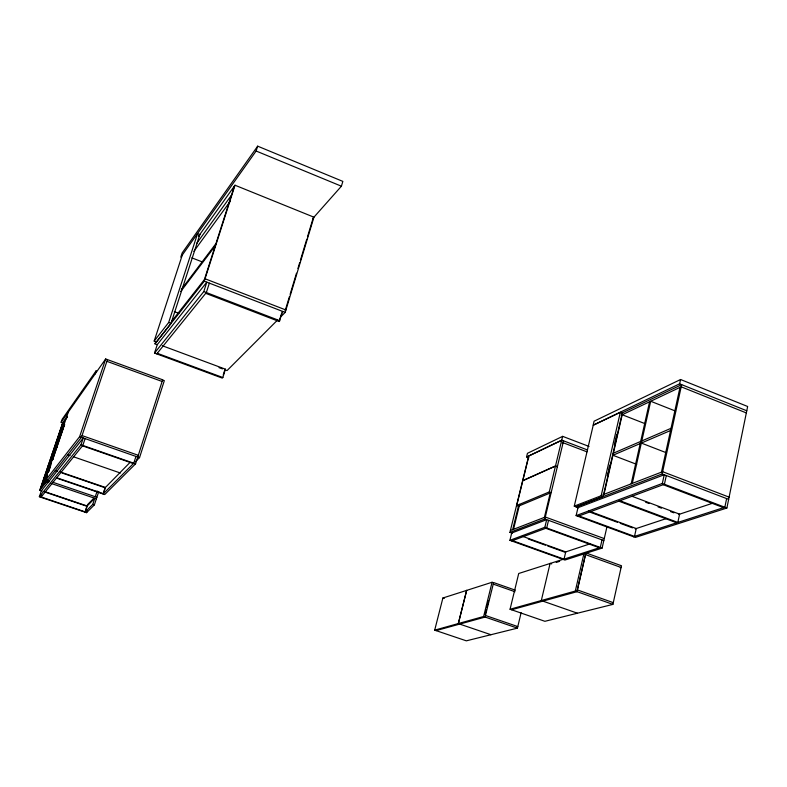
<?xml version="1.0" encoding="UTF-8"?>
<svg xmlns="http://www.w3.org/2000/svg" width="787" height="787" viewBox="0 0 787 787"><rect width="100%" height="100%" fill="white"/><g stroke="black" fill="none" stroke-linecap="round" stroke-linejoin="round"><path stroke-width="1.18" d="M726.627 498.584L724.847 507.251L633.466 536.744M576.114 515.613L662.329 483.454L664.238 474.728L577.963 507.704L576.114 515.613L635.335 537.432L726.883 508.028L747.65 406.486L680.568 379.511L594.077 421.202L593.162 425.137L679.624 383.83L746.774 410.775M666.314 475.525L664.415 484.241L578.022 516.321M679.624 383.83L680.568 379.511M661.444 472.151L679.988 387.391M578.356 507.851L576.054 506.995L662.152 473.931L681.67 384.656L621.346 413.342M563.758 559.114L518.712 573.497L510.065 609.246L544.899 621.307L612.896 604.396L621.494 565.755L585.931 552.887L577.009 591.696L511.57 609.768M631.174 483.848L649.57 401.793M632.295 483.415L650.692 401.252L675.571 411.099M602.016 539.882L600.294 547.447L563.167 559.429M509.917 540.315L544.86 527.28L546.68 519.656L511.707 533.025L509.917 540.315L564.899 560.059L602.104 548.106L606.964 526.7M510.065 609.246L575.317 591.047L583.915 553.694M576.94 591.627L585.794 553.104M574.274 506.13L601.17 495.751L620.304 412.368L622.232 413.126L603.137 496.489L576.182 506.838L574.274 506.13L593.211 425.305L620.304 412.368M607.289 475.771L608.105 472.21M608.646 469.839L609.738 465.087M614.362 444.911L616.811 434.227M603.983 494.354L622.212 414.739L645.025 423.662M548.529 520.335L546.709 527.949L511.688 540.944M555.465 466.13L522.794 480.759L516.715 505.529L549.277 491.934L555.465 466.13L557.285 466.819M561.643 440.376L528.864 456.027L522.843 480.552L555.514 465.924L561.643 440.376L563.453 441.064M562.646 436.352L527.457 453.312L526.562 456.942L561.741 440.14L562.646 436.352L589.03 446.436M493.518 582.774L492.072 582.262L442.894 597.992L434.69 630.151L466.347 640.834L517.423 628.134L521.122 612.689M544.407 517.374L550.329 492.642M528.303 457.601L509.937 532.386L544.84 518.987L563.551 440.838M512.681 529.631L518.515 505.864M513.508 529.317L519.636 504.329M434.69 630.151L483.631 616.496L492.072 582.262M485.166 614.519L486.307 609.876M486.878 607.554L488.599 600.589M466.642 590.319L458.29 623.609L490.96 634.716M466.671 590.466L458.378 623.501L459.795 623.983M312.921 218.333L341.41 186.204L342.847 181.394L257.664 146.166L182.151 252.971L180.794 257.133L256.119 151.015L257.664 146.166M205.702 293.335L279.149 321.509L281.618 313.354M279.149 321.509L282.72 311.436L281.972 312.193M289.409 296.669L285.15 310.757L285.907 309.989L205.053 278.775L171.399 321.667M290.118 294.328L296.492 273.207M297.919 268.515L299.69 262.651M300.398 260.3L306.773 239.189M307.481 236.838L313.157 218.068M280.851 316.728L285.189 312.39L313.934 217.182L235.018 185.23L198.59 236.189M223.233 374.986L224.521 370.815M154.518 353.068L203.803 291.564L206.814 282.159L157.243 344.676L154.518 353.068L222.259 378.104L222.849 377.524L225.436 369.182L162.299 345.739M209.352 283.143L206.351 292.538L156.77 353.904M204.404 279.592L234.349 186.175M157.282 344.686L154.99 343.84L204.276 281.185L235.018 185.23M135.954 456.421L133.76 463.209L103.077 493.99M56.457 478.063L104.72 494.551L135.551 463.838L162.653 379.787L105.674 358.97L61.13 422.275L63.413 423.081M135.403 461.753L139.545 457.601L164.326 380.642L162.565 380.003M154.183 341.076L168.674 322.493L197.537 233.67L199.839 234.575L171.025 323.378L156.446 341.922L154.183 341.076L182.21 255.263M103.422 492.957L104.779 488.806M154.99 343.84L155.698 341.686M85.301 511.176L86.924 506.267L94.774 498.279L92.797 504.31L84.986 512.16M39.35 496.754L80.992 444.803L83.274 437.975L41.357 490.842L39.35 496.754L86.54 512.681L87.18 510.714M95.286 496.735L97.175 490.96M86.54 512.681L94.391 504.851L98.769 491.511M107.465 359.62L81.454 437.336L39.783 490.311L42.095 491.098M85.104 438.615L82.822 445.432L40.934 497.295M95.109 373.982L96.221 370.687L62.143 419.314L61.13 422.275M48.774 482.618L44.829 481.28L79.625 436.687L105.674 358.97M39.783 490.311L62.685 422.826L67.259 416.372M40.531 488.491L62.439 423.947L64.76 424.764M42.37 486.15L46.059 475.653M46.335 474.433L50.024 463.976M50.289 462.786L53.959 452.358M54.224 451.187L57.884 440.799M58.149 439.638L61.789 429.279M44.829 481.28L68.272 412.122M44.475 483.454L47.564 474.335M48.863 470.528L51.558 462.579M52.837 458.782L55.907 449.751M56.418 448.226L59.851 438.103M60.363 436.588L63.403 427.636M44.721 483.149L47.427 475.161M48.725 471.344L50.643 465.658M52.709 459.588L56.152 449.407L51.804 455.26M56.674 447.882L60.107 437.759L55.7 443.789M60.619 436.234L64.042 426.151M41.829 495.023L41.16 497L85.252 511.884L87.2 505.992L44.328 491.472M46.453 481.831L47.23 479.519M62.183 424.301L67.397 416.953M198.432 236.533L199.839 234.575M60.087 430.873L64.052 425.344M59.576 432.358L64.2 425.934M196.583 243.586L231.457 195.196M193.868 251.378L230.355 201.128M56.211 442.294L60.127 436.913M52.316 453.765L57.333 446.996M48.401 465.284L53.359 458.723M181.374 289.4L215.943 243.606M47.889 466.789L51.421 462.126M180.656 291.593L215.176 245.987M44.475 476.863L49.365 470.508M43.964 478.378L47.446 473.853M40.294 488.786L46.236 481.221M87.416 504.752L93.712 498.338M105.114 487.773L129.953 462.51M224.846 369.772L225.436 369.182M277.378 320.201L227.05 370.588L224.767 369.742M562.184 443.16L563.098 442.737L586.945 451.827M621.159 415.241L681.188 386.82L746.332 412.929M613.407 453.204L640.687 441.418M641.808 440.936L671.036 428.315M640.205 443.553L612.935 455.27L636.673 464.35M670.554 430.519L641.326 443.071L666.451 452.791M510.399 530.517L545.302 517.029L604.259 538.593M602.931 494.757L662.644 471.688L729.116 497.148M590.398 543.728L564.859 552.189L547.732 546.011M635.207 528.884L666.451 518.525M678.443 514.55L712.737 503.188M556.232 562.439L559.655 561.338M620.245 567.732L621.11 567.476L585.538 554.619M436.057 630.613L485.136 617.067L517.423 628.134M517.118 626.747L517.797 626.58L485.53 615.503M612.414 602.862L613.28 602.645L577.412 589.935M92.797 504.31L94.391 504.851M45.577 492.268L87.308 506.405M46.974 480.267L49.296 481.064M52.729 482.234L96.88 497.276M51.096 483.405L96.368 498.82M483.631 616.496L485.087 616.998L493.636 582.577L515.367 590.181M59.969 471.866L105.428 487.458L103.392 493.685L56.723 477.739M55.228 470.665L57.52 471.452M61.976 472.977L104.464 487.547M442.894 597.992L444.262 598.464M67.721 454.778L70.013 455.575M73.447 456.765L120.381 473.017M82.035 435.575L138.305 455.299M137.755 456.972L139.545 457.601M79.625 436.687L137.745 457.05M541.417 600.461L542.981 601.002M577.432 613.211L541.308 600.57L550.103 563.354L551.657 563.915M493.252 584.121L514.993 591.726M80.992 444.803L135.551 463.838M82.507 445.835L133.387 463.582M575.317 591.047L612.896 604.396M512.514 540.639L564.043 559.144L565.735 551.903L522.302 536.232M509.937 532.386L512.248 533.222M528.323 539.016L545.45 545.194M545.804 528.284L599.33 547.762M544.84 518.987L603.816 540.541M106.894 361.322L162.102 381.479M544.86 527.28L602.104 548.106M516.715 505.529L518.476 506.169L551.107 492.613L549.277 491.934M579.006 515.957L634.509 536.409L636.25 528.539L588.765 510.96M219.042 367.618L222.475 368.896M590.24 512.248L604.839 517.639M605.233 517.787L613.299 520.778M614.047 521.053L617.5 522.332M620.225 523.335L632.473 527.87M157.272 353.284L222.849 377.524M619.949 500.758L677.833 522.42L679.594 514.167L632.02 496.282M618.857 501.162L676.682 522.794M601.17 495.751L603.137 496.489M555.514 465.924L557.334 466.602M168.674 322.493L171.025 323.378M526.562 456.942L528.854 457.808M645.625 502.214L649.029 503.493M658.08 506.897L661.473 508.176M670.524 511.58L673.918 512.849M174.271 311.652L178.836 313.374M662.329 483.454L726.883 508.028M663.215 484.694L723.578 507.664M662.152 473.931L728.654 499.361M561.741 440.14L587.387 449.928M203.803 291.564L279.897 320.762M204.276 281.185L285.189 312.39M191.851 257.861L202.131 261.855M256.119 151.015L341.41 186.204"/></g></svg>
